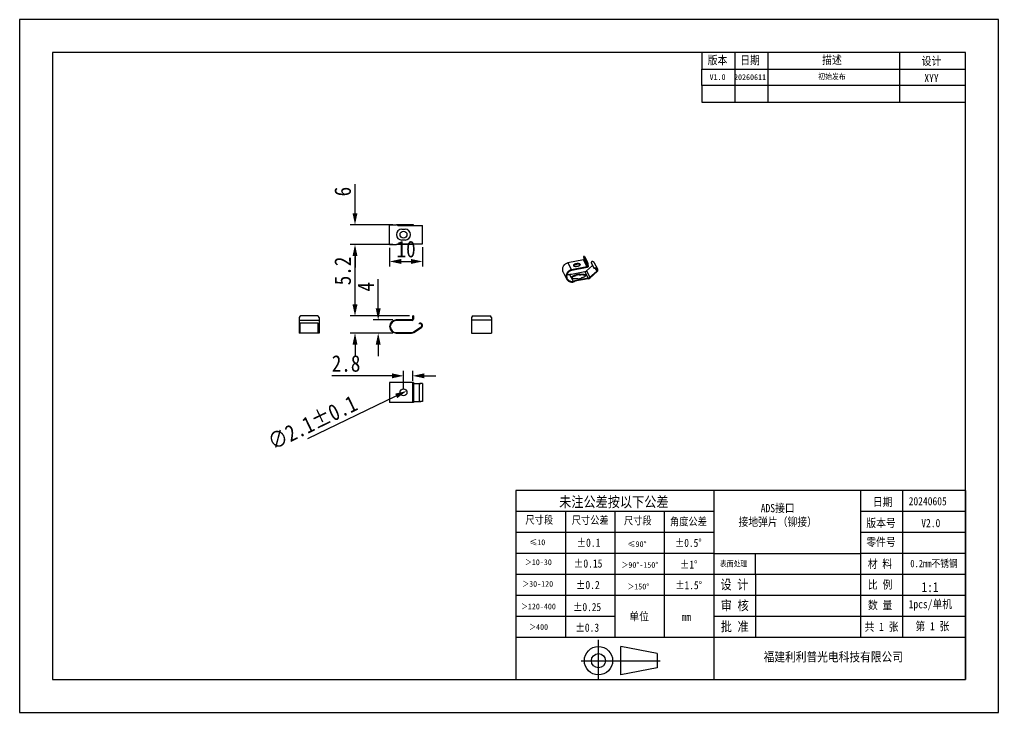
# Model space of a CAD drawing. Header units: millimetres. Extents: x 0 to 8948, y -1340 to 1100.
# Drawn here: x 8316.4 to 8613.4, y 0 to 210 of the extents above; entities that cross this region are included whole.
import ezdxf

# ---------------------------------------------------------------- set-up
doc = ezdxf.new("R2010")
doc.units = ezdxf.units.MM
doc.header["$LTSCALE"] = 85.25
doc.header["$PDMODE"] = 3
doc.header["$PDSIZE"] = 8
doc.layers.get('0').update_dxf_attribs({"linetype": 'CONTINUOUS'})
doc.layers.get('Defpoints').update_dxf_attribs({"linetype": 'CONTINUOUS'})
doc.layers.add('02___PRT_ALL_AXES', color=7, linetype='CONTINUOUS')
doc.styles.get("Standard").update_dxf_attribs({"font": 'txt', "width": 0.85})
doc.dimstyles.new('DIMSTYLE_1', dxfattribs={"dimtxt": 5, "dimasz": 3.5, "dimexe": 1.5, "dimexo": 1, "dimgap": 1.25, "dimtad": 1, "dimdsep": 46, "dimtxsty": 'Standard', "dimblk": '_FILLED', "dimblk1": '_FILLED', "dimblk2": '_FILLED', "dimcen": 0.09, "dimadec": 0, "dimazin": 0, "dimtp": 0.01, "dimtm": 0.01, "dimtfac": 1, "dimtofl": 0, "dimtmove": 0, "dimatfit": 3, "dimldrblk": '_FILLED', "dimfxl": 0, "dimtolj": 1, "dimarcsym": 0})
doc.dimstyles.new('DIMSTYLE_2', dxfattribs={"dimtxt": 5, "dimasz": 3.5, "dimexe": 1.5, "dimexo": 1, "dimgap": 1.25, "dimtad": 1, "dimdsep": 46, "dimtxsty": 'Standard', "dimblk": '_FILLED', "dimblk1": '_FILLED', "dimblk2": '_FILLED', "dimcen": 0.09, "dimadec": 0, "dimazin": 0, "dimtol": 1, "dimtp": 0.1, "dimtm": 0.1, "dimtfac": 1, "dimtofl": 0, "dimtmove": 0, "dimatfit": 3, "dimldrblk": '_FILLED', "dimfxl": 0, "dimtolj": 1, "dimarcsym": 0})

# ---------------------------------------------------------------- blocks, each defined once
blk = doc.blocks.new('_FILLED')
at = {"color": 0, "linetype": 'ByBlock'}
blk.add_solid([(0, 0), (-1, 0.214), (-1, -0.214)], dxfattribs=at)
blk = doc.blocks.new('*D40')
at = {"color": 0, "linetype": 'Continuous', "lineweight": -2, "transparency": 16777216}
for p, q in [((8425.21, 122.46), (8425.21, 131.29)), ((8429.68, 118.96), (8423.71, 118.96)), ((8429.68, 114.96), (8423.71, 114.96)), ((8425.21, 111.46), (8425.21, 107.96))]:
    blk.add_line(p, q, dxfattribs=at)
at = {"layer": 'Defpoints', "color": 0, "linetype": 'Continuous', "transparency": 16777216}
for p in [(8425.21, 118.96), (8430.68, 118.96), (8430.68, 114.96)]:
    blk.add_point(p, dxfattribs=at)
at = {"color": 0, "linetype": 'Continuous', "lineweight": -2, "transparency": 16777216, "xscale": 3.5, "yscale": 3.5, "zscale": 3.5}
for p, rotation in [((8425.21, 118.96), 270), ((8425.21, 114.96), 90)]:
    blk.add_blockref('_FILLED', p, dxfattribs=dict(at, rotation=rotation))
at = {"color": 0, "linetype": 'Continuous', "transparency": 16777216, "insert": (8418.96, 127.56), "char_height": 5, "width": 2.125, "attachment_point": 1, "rotation": 90}
blk.add_mtext('\\A1;4', dxfattribs=at)
blk = doc.blocks.new('*D41')
at = {"color": 0, "linetype": 'Continuous', "lineweight": -2, "transparency": 16777216}
for p, q in [((8418.17, 123.66), (8418.17, 138.16)), ((8434.68, 120.16), (8416.67, 120.16)), ((8429.68, 114.96), (8416.67, 114.96)), ((8418.17, 111.46), (8418.17, 107.96))]:
    blk.add_line(p, q, dxfattribs=at)
at = {"layer": 'Defpoints', "color": 0, "linetype": 'Continuous', "transparency": 16777216}
for p in [(8418.17, 120.16), (8435.68, 120.16), (8430.68, 114.96)]:
    blk.add_point(p, dxfattribs=at)
at = {"color": 0, "linetype": 'Continuous', "lineweight": -2, "transparency": 16777216, "xscale": 3.5, "yscale": 3.5, "zscale": 3.5}
for p, rotation in [((8418.17, 120.16), 270), ((8418.17, 114.96), 90)]:
    blk.add_blockref('_FILLED', p, dxfattribs=dict(at, rotation=rotation))
at = {"color": 0, "linetype": 'Continuous', "transparency": 16777216, "insert": (8411.92, 129.47), "char_height": 5, "width": 6.375, "attachment_point": 1, "rotation": 90}
blk.add_mtext('\\A1;5.2', dxfattribs=at)
blk = doc.blocks.new('*D42')
at = {"color": 0, "linetype": 'Continuous', "lineweight": -2, "transparency": 16777216}
for p, q in [((8428.68, 140.82), (8428.68, 135.19)), ((8438.68, 141.07), (8438.68, 135.19)), ((8432.18, 136.69), (8435.18, 136.69))]:
    blk.add_line(p, q, dxfattribs=at)
at = {"layer": 'Defpoints', "color": 0, "linetype": 'Continuous', "transparency": 16777216}
for p in [(8428.68, 141.82), (8438.68, 142.07), (8438.68, 136.69)]:
    blk.add_point(p, dxfattribs=at)
at = {"color": 0, "linetype": 'Continuous', "lineweight": -2, "transparency": 16777216, "xscale": 3.5, "yscale": 3.5, "zscale": 3.5, "rotation": 180}
blk.add_blockref('_FILLED', (8428.68, 136.69), dxfattribs=at)
at = {"color": 0, "linetype": 'Continuous', "lineweight": -2, "transparency": 16777216, "xscale": 3.5, "yscale": 3.5, "zscale": 3.5}
blk.add_blockref('_FILLED', (8438.68, 136.69), dxfattribs=at)
at = {"color": 0, "linetype": 'Continuous', "transparency": 16777216, "insert": (8433.68, 142.94), "char_height": 5, "width": 4.25, "attachment_point": 2}
blk.add_mtext('\\A1;10', dxfattribs=at)
blk = doc.blocks.new('*D43')
at = {"color": 0, "linetype": 'Continuous', "lineweight": -2, "transparency": 16777216}
for p, q in [((8418.17, 151.32), (8418.17, 160.15)), ((8429.68, 147.82), (8416.67, 147.82)), ((8429.68, 141.82), (8416.67, 141.82)), ((8418.17, 138.32), (8418.17, 134.82))]:
    blk.add_line(p, q, dxfattribs=at)
at = {"layer": 'Defpoints', "color": 0, "linetype": 'Continuous', "transparency": 16777216}
for p in [(8418.17, 147.82), (8430.68, 147.82), (8430.68, 141.82)]:
    blk.add_point(p, dxfattribs=at)
at = {"color": 0, "linetype": 'Continuous', "lineweight": -2, "transparency": 16777216, "xscale": 3.5, "yscale": 3.5, "zscale": 3.5}
for p, rotation in [((8418.17, 147.82), 270), ((8418.17, 141.82), 90)]:
    blk.add_blockref('_FILLED', p, dxfattribs=dict(at, rotation=rotation))
at = {"color": 0, "linetype": 'Continuous', "transparency": 16777216, "insert": (8411.92, 156.42), "char_height": 5, "width": 2.125, "attachment_point": 1, "rotation": 90}
blk.add_mtext('\\A1;6', dxfattribs=at)
blk = doc.blocks.new('*D44')
at = {"color": 0, "linetype": 'Continuous', "lineweight": -2, "transparency": 16777216}
for p, q in [((8429.38, 102.02), (8411.12, 102.02)), ((8432.88, 97.99), (8432.88, 103.52)), ((8435.68, 100.49), (8435.68, 103.52)), ((8439.18, 102.02), (8442.68, 102.02))]:
    blk.add_line(p, q, dxfattribs=at)
at = {"layer": 'Defpoints', "color": 0, "linetype": 'Continuous', "transparency": 16777216}
for p in [(8432.88, 102.02), (8435.68, 99.49), (8432.88, 96.99)]:
    blk.add_point(p, dxfattribs=at)
at = {"color": 0, "linetype": 'Continuous', "lineweight": -2, "transparency": 16777216, "xscale": 3.5, "yscale": 3.5, "zscale": 3.5}
blk.add_blockref('_FILLED', (8432.88, 102.02), dxfattribs=at)
at = {"color": 0, "linetype": 'Continuous', "lineweight": -2, "transparency": 16777216, "xscale": 3.5, "yscale": 3.5, "zscale": 3.5, "rotation": 180}
blk.add_blockref('_FILLED', (8435.68, 102.02), dxfattribs=at)
at = {"color": 0, "linetype": 'Continuous', "transparency": 16777216, "insert": (8419.8, 108.27), "char_height": 5, "width": 6.375, "attachment_point": 3}
blk.add_mtext('\\A1;2.8', dxfattribs=at)
blk = doc.blocks.new('*D45')
at = {"color": 0, "linetype": 'Continuous', "lineweight": -2, "transparency": 16777216}
blk.add_line((8403.86, 83.05), (8430.67, 95.92), dxfattribs=at)
at = {"layer": 'Defpoints', "color": 0, "linetype": 'Continuous', "transparency": 16777216}
for p in [(8431.94, 96.53), (8433.83, 97.44)]:
    blk.add_point(p, dxfattribs=at)
at = {"color": 0, "linetype": 'Continuous', "lineweight": -2, "transparency": 16777216, "xscale": 3.5, "yscale": 3.5, "zscale": 3.5, "rotation": 25.65116277132649}
blk.add_blockref('_FILLED', (8433.83, 97.44), dxfattribs=at)
at = {"color": 0, "linetype": 'Continuous', "transparency": 16777216, "insert": (8417.2, 96.39), "char_height": 5, "width": 9.7083, "attachment_point": 3, "rotation": 25.6512}
blk.add_mtext('\\A1;∅2.1±0.1', dxfattribs=at)

msp = doc.modelspace()

# ---------------------------------------------------------------- linework, layer by layer
for p, q in [((8533.396, 200), (8533.396, 185)), ((8543.396, 200), (8543.396, 185)), ((8583.396, 200), (8583.396, 185)), ((8603.396, 67.267), (8466.998, 67.267)), ((8466.998, 67.267), (8466.998, 10)), ((8526.998, 67.267), (8526.998, 10)), ((8571.517, 67.267), (8571.517, 22.726)), ((8584.307, 67.267), (8584.307, 22.938)), ((8603.396, 67.267), (8603.396, 10)), ((8526.998, 60.904), (8466.998, 60.904)), ((8481.998, 60.904), (8481.998, 22.735)), ((8496.998, 60.904), (8496.998, 22.735)), ((8511.998, 60.904), (8511.998, 22.735)), ((8603.396, 60.904), (8571.517, 60.904)), ((8526.998, 54.541), (8466.998, 54.541)), ((8603.396, 54.541), (8571.517, 54.541)), ((8526.998, 48.178), (8466.998, 48.178)), ((8526.998, 48.178), (8571.517, 48.178)), ((8539.724, 41.815), (8539.724, 48.178)), ((8603.396, 48.178), (8571.517, 48.178)), ((8526.998, 41.815), (8466.998, 41.815)), ((8603.396, 41.815), (8526.998, 41.815)), ((8539.724, 41.815), (8539.724, 22.726)), ((8603.396, 35.452), (8466.998, 35.452)), ((8496.998, 29.098), (8466.998, 29.098)), ((8603.396, 29.089), (8526.998, 29.089)), ((8526.998, 22.735), (8466.998, 22.735)), ((8603.396, 22.726), (8526.998, 22.726)), ((8509.809, 17.816), (8498.783, 19.961)), ((8509.809, 17.816), (8509.809, 13.525)), ((8509.809, 13.525), (8498.783, 11.38)), ((8466.998, 10), (8603.396, 10))]:
    msp.add_line(p, q)
at = {"color": 3, "linetype": 'Continuous'}
for p, q in [((8428.682, 141.819), (8428.682, 147.819)), ((8428.682, 147.819), (8430.749, 147.819)), ((8431.182, 147.569), (8438.682, 147.569)), ((8432.382, 146.469), (8433.382, 146.469)), ((8438.682, 142.069), (8438.682, 147.569)), ((8433.382, 143.169), (8432.382, 143.169)), ((8428.682, 141.819), (8430.749, 141.819)), ((8431.182, 142.069), (8438.682, 142.069)), ((8487.458, 137.157), (8482.784, 136.234)), ((8487.458, 137.157), (8488.562, 135.078)), ((8487.558, 137.838), (8487.625, 137.379)), ((8487.583, 138.124), (8488.503, 136.392)), ((8487.625, 137.379), (8488.73, 135.301)), ((8482.784, 136.234), (8483.888, 134.155)), ((8488.562, 135.078), (8483.888, 134.155)), ((8488.662, 135.76), (8488.73, 135.301)), ((8489.812, 136.286), (8490.64, 134.727)), ((8490.64, 134.727), (8490.652, 134.711)), ((8490.785, 136.319), (8491.797, 134.413)), ((8481.287, 133.459), (8482.391, 131.381)), ((8488.907, 131.464), (8484.867, 130.665)), ((8486.2, 132.613), (8485.226, 132.421)), ((8489.511, 131.761), (8491.625, 133.616)), ((8484.426, 130.483), (8484.492, 130.495)), ((8435.482, 118.96), (8430.682, 118.96)), ((8435.682, 119.16), (8435.682, 120.16)), ((8453.554, 119.66), (8453.554, 114.96)), ((8453.554, 118.96), (8459.554, 118.96)), ((8454.054, 120.16), (8459.054, 120.16)), ((8459.554, 119.66), (8459.554, 114.96)), ((8401.511, 114.96), (8401.511, 117.942)), ((8406.995, 117.96), (8401.528, 117.96)), ((8407.011, 114.96), (8407.011, 117.942)), ((8435.977, 115.149), (8438.359, 116.67)), ((8407.261, 114.96), (8401.261, 114.96)), ((8430.682, 114.96), (8435.331, 114.96)), ((8453.554, 114.96), (8459.554, 114.96)), ((8428.682, 99.985), (8428.682, 93.985)), ((8435.682, 99.985), (8428.682, 99.985)), ((8435.682, 93.985), (8435.682, 99.985)), ((8437.605, 99.235), (8437.605, 94.735)), ((8438.682, 99.735), (8438.14, 99.735)), ((8438.682, 99.735), (8438.682, 94.235)), ((8435.682, 93.985), (8428.682, 93.985)), ((8438.682, 94.235), (8438.14, 94.235))]:
    msp.add_line(p, q, dxfattribs=at)
at = {"color": 7, "linetype": 'Continuous'}
for p, q in [((8435.882, 147.819), (8430.749, 147.819)), ((8435.882, 147.569), (8435.882, 147.819)), ((8435.882, 141.819), (8430.749, 141.819)), ((8435.882, 141.819), (8435.882, 142.069)), ((8487.748, 138.194), (8487.553, 138.156)), ((8487.778, 138.163), (8487.583, 138.124)), ((8487.778, 138.163), (8488.698, 136.43)), ((8483.888, 134.155), (8483.915, 133.971)), ((8488.589, 134.895), (8483.915, 133.971)), ((8488.371, 133.801), (8490.255, 135.453)), ((8488.371, 133.801), (8489.384, 131.895)), ((8488.698, 136.43), (8488.503, 136.392)), ((8488.562, 135.078), (8488.589, 134.895)), ((8488.857, 135.798), (8488.662, 135.76)), ((8488.73, 135.301), (8488.924, 135.339)), ((8488.857, 135.798), (8488.924, 135.339)), ((8489.384, 131.895), (8491.498, 133.75)), ((8490.78, 134.577), (8490.652, 134.711)), ((8491.067, 134.561), (8491.498, 133.75)), ((8491.553, 134.413), (8491.24, 134.742)), ((8491.625, 133.616), (8491.498, 133.75)), ((8483.295, 132.745), (8483.361, 132.758)), ((8483.295, 132.745), (8484.4, 130.666)), ((8487.868, 133.553), (8483.828, 132.754)), ((8488.881, 131.647), (8484.84, 130.849)), ((8484.84, 130.849), (8484.867, 130.665)), ((8486.173, 132.797), (8485.199, 132.604)), ((8485.226, 132.421), (8485.199, 132.604)), ((8485.713, 132.517), (8485.686, 132.7)), ((8485.806, 131.461), (8486.78, 131.653)), ((8486.2, 132.613), (8486.173, 132.797)), ((8487.868, 133.553), (8488.881, 131.647)), ((8488.907, 131.464), (8488.881, 131.647)), ((8489.511, 131.761), (8489.384, 131.895)), ((8484.4, 130.666), (8484.465, 130.679)), ((8484.426, 130.483), (8484.4, 130.666)), ((8484.465, 130.679), (8484.492, 130.495)), ((8401.261, 119.66), (8401.261, 114.96)), ((8406.761, 120.16), (8401.761, 120.16)), ((8407.261, 119.66), (8407.261, 114.96)), ((8435.882, 120.16), (8435.682, 120.16)), ((8435.882, 120.16), (8435.882, 119.16)), ((8407.261, 118.76), (8401.261, 118.76)), ((8435.482, 118.76), (8430.682, 118.76)), ((8435.87, 115.318), (8438.251, 116.839)), ((8437.713, 117.682), (8437.605, 117.85)), ((8401.261, 115.16), (8401.511, 115.16)), ((8407.011, 115.16), (8407.261, 115.16)), ((8430.682, 115.16), (8435.331, 115.16)), ((8431.182, 115.16), (8431.182, 114.96)), ((8435.882, 99.985), (8435.682, 99.985)), ((8435.882, 99.985), (8435.882, 93.985)), ((8435.882, 99.735), (8438.14, 99.735)), ((8435.882, 93.985), (8435.682, 93.985)), ((8435.882, 94.235), (8438.14, 94.235))]:
    msp.add_line(p, q, dxfattribs=at)
at = {"lineweight": -3}
for p, q in [((8492.047, 10.187), (8492.047, 21.971)), ((8498.783, 11.38), (8498.783, 19.961)), ((8486.81, 15.67), (8510.739, 15.67))]:
    msp.add_line(p, q, dxfattribs=at)
at = {"color": 7, "linetype": 'Continuous'}
for points in [[(8316.396, 0), (8613.396, 0), (8613.396, 210), (8316.396, 210)], [(8326.396, 10), (8603.396, 10), (8603.396, 200), (8326.396, 200)]]:
    msp.add_lwpolyline(points, close=True, dxfattribs=at)
for points in [[(8603.396, 190), (8523.396, 190), (8523.396, 185), (8603.396, 185), (8603.396, 200), (8523.396, 200), (8523.396, 195)], [(8523.396, 190), (8523.396, 195), (8603.396, 195)]]:
    msp.add_lwpolyline(points)
at = {"lineweight": -3}
for radius in [4.29, 2.145]:
    msp.add_circle((8492.047, 15.67), radius, dxfattribs=at)
at = {"color": 3, "linetype": 'Continuous'}
for centre, radius, start, end in [((8432.382, 144.819), 1.65, 90, 270), ((8430.749, 147.319), 0.5, 30, 90), ((8433.382, 144.819), 1.65, 270, 90), ((8430.749, 142.319), 0.5, 270, 330), ((8488.654, 132.739), 1.3, 281.24148, 311.24119), ((8430.682, 116.96), 2, 90, 270), ((8435.482, 119.16), 0.2, 270, 0), ((8454.054, 119.66), 0.5, 90, 180), ((8459.054, 119.66), 0.5, 0, 90), ((8437.982, 117.26), 0.7, 302.57236, 122.57236), ((8435.331, 116.16), 1.2, 270, 302.57236)]:
    msp.add_arc(centre, radius, start, end, dxfattribs=at)
at = {"color": 7, "linetype": 'Continuous'}
for centre, radius, start, end in [((8487.657, 134.615), 1.083, 281.24148, 311.24119), ((8491.244, 134.119), 0.426, 28.02159, 43.57906), ((8488.669, 132.71), 1.083, 281.24148, 311.24119), ((8401.761, 119.66), 0.5, 90, 180), ((8406.761, 119.66), 0.5, 0, 90), ((8435.482, 119.16), 0.4, 270, 0), ((8430.682, 116.96), 1.8, 90, 270), ((8437.982, 117.26), 0.5, 302.57236, 122.57236), ((8435.331, 116.16), 1, 270, 302.57236)]:
    msp.add_arc(centre, radius, start, end, dxfattribs=at)
at = {"color": 3, "linetype": 'Continuous'}
for points, knots in [([(8487.625, 137.379), (8487.629, 137.355), (8487.626, 137.304), (8487.591, 137.235), (8487.533, 137.182), (8487.483, 137.162), (8487.458, 137.157)], [0, 0, 0, 0, 0.2407961, 0.4893429, 0.7440694, 1, 1, 1, 1]), ([(8487.553, 138.156), (8487.552, 138.155), (8487.548, 138.153), (8487.545, 138.148), (8487.542, 138.14), (8487.54, 138.13), (8487.538, 138.117), (8487.537, 138.102), (8487.536, 138.084), (8487.536, 138.056), (8487.538, 138.016), (8487.543, 137.963), (8487.549, 137.902), (8487.555, 137.86), (8487.558, 137.838)], [0, 0, 0, 0, 0.0146433, 0.0335236, 0.0587446, 0.0911152, 0.1309168, 0.1781432, 0.2326775, 0.2943277, 0.437718, 0.6055189, 0.7943859, 1, 1, 1, 1]), ([(8487.583, 138.124), (8487.58, 138.129), (8487.575, 138.138), (8487.567, 138.149), (8487.558, 138.157), (8487.553, 138.156)], [0, 0, 0, 0, 0.3776327, 0.665411, 1, 1, 1, 1]), ([(8490.228, 136.647), (8490.194, 136.648), (8490.127, 136.643), (8490.031, 136.617), (8489.947, 136.572), (8489.88, 136.515), (8489.833, 136.452), (8489.81, 136.397), (8489.802, 136.357), (8489.8, 136.324), (8489.805, 136.3), (8489.812, 136.286)], [0, 0, 0, 0, 0.1616071, 0.3194335, 0.470138, 0.609666, 0.7342967, 0.8412261, 0.8876272, 0.9292896, 1, 1, 1, 1]), ([(8490.785, 136.319), (8490.759, 136.368), (8490.693, 136.458), (8490.56, 136.563), (8490.401, 136.63), (8490.286, 136.646), (8490.228, 136.647)], [0, 0, 0, 0, 0.2442375, 0.4912227, 0.7429001, 1, 1, 1, 1]), ([(8482.784, 136.234), (8482.631, 136.203), (8482.329, 136.108), (8481.986, 135.911), (8481.744, 135.713), (8481.579, 135.545), (8481.436, 135.362), (8481.275, 135.102), (8481.133, 134.749), (8481.08, 134.376), (8481.093, 134.081), (8481.13, 133.864), (8481.193, 133.655), (8481.253, 133.523), (8481.287, 133.459)], [0, 0, 0, 0, 0.1288174, 0.2579998, 0.3224896, 0.3866722, 0.4504373, 0.513694, 0.6382439, 0.760388, 0.8207797, 0.8807614, 0.9404549, 1, 1, 1, 1]), ([(8483.888, 134.155), (8483.735, 134.125), (8483.433, 134.03), (8483.091, 133.833), (8482.848, 133.634), (8482.684, 133.467), (8482.54, 133.284), (8482.379, 133.023), (8482.238, 132.67), (8482.184, 132.297), (8482.197, 132.002), (8482.234, 131.786), (8482.297, 131.577), (8482.357, 131.444), (8482.391, 131.38)], [0, 0, 0, 0, 0.1288174, 0.2579998, 0.3224896, 0.3866722, 0.4504373, 0.513694, 0.6382439, 0.760388, 0.8207797, 0.8807614, 0.9404549, 1, 1, 1, 1]), ([(8488.662, 135.76), (8488.653, 135.823), (8488.636, 135.918), (8488.61, 136.043), (8488.589, 136.133), (8488.567, 136.215), (8488.545, 136.287), (8488.525, 136.345), (8488.51, 136.378), (8488.503, 136.392)], [0, 0, 0, 0, 0.2931852, 0.4422639, 0.5854919, 0.7174493, 0.8331935, 0.9284873, 1, 1, 1, 1]), ([(8488.73, 135.301), (8488.733, 135.276), (8488.73, 135.225), (8488.695, 135.156), (8488.637, 135.103), (8488.587, 135.083), (8488.562, 135.078)], [0, 0, 0, 0, 0.2407961, 0.4893429, 0.7440694, 1, 1, 1, 1]), ([(8490.652, 134.711), (8490.656, 134.707), (8490.667, 134.698), (8490.685, 134.69), (8490.707, 134.684), (8490.743, 134.681), (8490.797, 134.686), (8490.87, 134.698), (8490.954, 134.714), (8491.046, 134.729), (8491.143, 134.74), (8491.208, 134.742), (8491.24, 134.742)], [0, 0, 0, 0, 0.031511, 0.0650148, 0.1021956, 0.1442492, 0.2454563, 0.3702385, 0.5153002, 0.6737368, 0.8374408, 1, 1, 1, 1]), ([(8491.797, 134.414), (8491.771, 134.462), (8491.705, 134.553), (8491.572, 134.657), (8491.413, 134.724), (8491.298, 134.74), (8491.24, 134.742)], [0, 0, 0, 0, 0.2442375, 0.4912227, 0.7429001, 1, 1, 1, 1]), ([(8491.625, 133.616), (8491.682, 133.666), (8491.78, 133.782), (8491.851, 133.958), (8491.869, 134.104), (8491.865, 134.212), (8491.841, 134.317), (8491.814, 134.382), (8491.797, 134.414)], [0, 0, 0, 0, 0.2585406, 0.5109276, 0.6349962, 0.7575883, 0.8790855, 1, 1, 1, 1]), ([(8482.391, 131.38), (8482.436, 131.296), (8482.541, 131.133), (8482.738, 130.919), (8482.97, 130.739), (8483.231, 130.598), (8483.514, 130.5), (8483.813, 130.446), (8484.121, 130.437), (8484.325, 130.463), (8484.426, 130.483)], [0, 0, 0, 0, 0.1209835, 0.2424946, 0.3650035, 0.4888722, 0.6143246, 0.7414142, 0.8700627, 1, 1, 1, 1]), ([(8483.901, 131.701), (8483.91, 131.738), (8483.936, 131.793), (8483.985, 131.86), (8484.034, 131.913), (8484.092, 131.965), (8484.186, 132.036), (8484.325, 132.121), (8484.518, 132.212), (8484.736, 132.295), (8484.974, 132.366), (8485.141, 132.404), (8485.226, 132.421)], [0, 0, 0, 0, 0.0727933, 0.1144859, 0.1602318, 0.2102312, 0.2645493, 0.3857739, 0.5225858, 0.6726245, 0.8329135, 1, 1, 1, 1]), ([(8486.2, 132.613), (8486.304, 132.633), (8486.512, 132.667), (8486.823, 132.694), (8487.122, 132.698), (8487.398, 132.678), (8487.608, 132.641), (8487.756, 132.599), (8487.852, 132.564), (8487.935, 132.523), (8488.023, 132.467), (8488.077, 132.413), (8488.102, 132.373)], [0, 0, 0, 0, 0.1598433, 0.3180603, 0.4696451, 0.6099294, 0.7349438, 0.7908059, 0.8418975, 0.8881479, 0.9296675, 1, 1, 1, 1]), ([(8484.867, 130.665), (8484.86, 130.656), (8484.841, 130.638), (8484.808, 130.613), (8484.768, 130.588), (8484.704, 130.557), (8484.612, 130.523), (8484.533, 130.504), (8484.492, 130.495)], [0, 0, 0, 0, 0.0864944, 0.185826, 0.2976649, 0.4211798, 0.697291, 1, 1, 1, 1]), ([(8401.527, 117.96), (8401.525, 117.96), (8401.52, 117.96), (8401.514, 117.956), (8401.512, 117.95), (8401.511, 117.945), (8401.511, 117.942)], [0, 0, 0, 0, 0.2656316, 0.4802336, 0.7089922, 1, 1, 1, 1]), ([(8407.011, 117.942), (8407.011, 117.945), (8407.011, 117.95), (8407.009, 117.956), (8407.003, 117.96), (8406.998, 117.96), (8406.996, 117.96)], [0, 0, 0, 0, 0.2910099, 0.5197698, 0.7343714, 1, 1, 1, 1]), ([(8438.14, 99.735), (8438.105, 99.735), (8438.036, 99.731), (8437.933, 99.71), (8437.837, 99.67), (8437.753, 99.61), (8437.686, 99.531), (8437.639, 99.44), (8437.611, 99.339), (8437.605, 99.27), (8437.605, 99.235)], [0, 0, 0, 0, 0.1253896, 0.2522239, 0.3780244, 0.5017952, 0.6245443, 0.7480784, 0.8733619, 1, 1, 1, 1]), ([(8437.605, 94.735), (8437.605, 94.7), (8437.611, 94.631), (8437.639, 94.53), (8437.686, 94.439), (8437.753, 94.36), (8437.837, 94.3), (8437.933, 94.26), (8438.036, 94.239), (8438.105, 94.235), (8438.14, 94.235)], [0, 0, 0, 0, 0.1266378, 0.251921, 0.3754547, 0.4982029, 0.6219736, 0.7477749, 0.8746101, 1, 1, 1, 1])]:
    msp.add_open_spline(points, degree=3, knots=knots, dxfattribs=at)
at = {"color": 7, "linetype": 'Continuous'}
for points, knots in [([(8487.748, 138.194), (8487.753, 138.195), (8487.762, 138.188), (8487.77, 138.176), (8487.775, 138.168), (8487.778, 138.163)], [0, 0, 0, 0, 0.334589, 0.6223673, 1, 1, 1, 1]), ([(8483.915, 133.971), (8483.777, 133.944), (8483.505, 133.859), (8483.197, 133.681), (8482.979, 133.503), (8482.831, 133.352), (8482.702, 133.187), (8482.557, 132.953), (8482.43, 132.635), (8482.381, 132.299), (8482.393, 132.034), (8482.426, 131.839), (8482.483, 131.651), (8482.537, 131.532), (8482.568, 131.474)], [0, 0, 0, 0, 0.1288174, 0.2579998, 0.3224896, 0.3866722, 0.4504373, 0.513694, 0.6382439, 0.760388, 0.8207797, 0.8807614, 0.9404549, 1, 1, 1, 1]), ([(8488.924, 135.339), (8488.928, 135.315), (8488.93, 135.265), (8488.918, 135.192), (8488.891, 135.121), (8488.836, 135.033), (8488.739, 134.944), (8488.64, 134.905), (8488.589, 134.895)], [0, 0, 0, 0, 0.1197506, 0.241471, 0.3650493, 0.490569, 0.7446839, 1, 1, 1, 1]), ([(8488.698, 136.43), (8488.705, 136.417), (8488.72, 136.383), (8488.74, 136.325), (8488.762, 136.253), (8488.784, 136.171), (8488.805, 136.081), (8488.831, 135.956), (8488.848, 135.861), (8488.857, 135.798)], [0, 0, 0, 0, 0.0715127, 0.1668065, 0.2825507, 0.4145081, 0.5577361, 0.7068148, 1, 1, 1, 1]), ([(8491.553, 134.413), (8491.526, 134.442), (8491.463, 134.492), (8491.35, 134.541), (8491.228, 134.564), (8491.106, 134.566), (8491.009, 134.557), (8490.947, 134.551), (8490.915, 134.549), (8490.888, 134.547), (8490.858, 134.547), (8490.826, 134.551), (8490.799, 134.561), (8490.785, 134.571), (8490.78, 134.577)], [0, 0, 0, 0, 0.1435948, 0.291056, 0.4436434, 0.5967125, 0.7374188, 0.7986254, 0.8264361, 0.8523061, 0.8982314, 0.9370175, 0.9701177, 1, 1, 1, 1]), ([(8491.498, 133.75), (8491.538, 133.786), (8491.608, 133.869), (8491.659, 133.994), (8491.672, 134.098), (8491.669, 134.176), (8491.652, 134.25), (8491.632, 134.297), (8491.62, 134.32)], [0, 0, 0, 0, 0.2585433, 0.5109325, 0.6350019, 0.7575956, 0.8790951, 1, 1, 1, 1]), ([(8482.492, 132.763), (8482.622, 132.73), (8482.891, 132.694), (8483.162, 132.719), (8483.295, 132.745)], [0, 0, 0, 0, 0.4959068, 1, 1, 1, 1]), ([(8482.568, 131.474), (8482.608, 131.398), (8482.703, 131.252), (8482.88, 131.059), (8483.089, 130.897), (8483.324, 130.77), (8483.579, 130.681), (8483.848, 130.633), (8484.124, 130.626), (8484.308, 130.648), (8484.4, 130.666)], [0, 0, 0, 0, 0.1209835, 0.2424946, 0.3650035, 0.4888722, 0.6143246, 0.7414142, 0.8700627, 1, 1, 1, 1]), ([(8483.828, 132.754), (8483.813, 132.759), (8483.781, 132.767), (8483.711, 132.779), (8483.613, 132.785), (8483.488, 132.779), (8483.403, 132.766), (8483.361, 132.758)], [0, 0, 0, 0, 0.0994226, 0.2092484, 0.4545443, 0.7232463, 1, 1, 1, 1]), ([(8483.87, 131.793), (8483.867, 131.812), (8483.867, 131.85), (8483.879, 131.908), (8483.905, 131.967), (8483.943, 132.026), (8483.994, 132.085), (8484.057, 132.143), (8484.132, 132.2), (8484.25, 132.277), (8484.424, 132.367), (8484.659, 132.462), (8484.92, 132.543), (8485.104, 132.585), (8485.199, 132.604)], [0, 0, 0, 0, 0.0336163, 0.0688476, 0.1070565, 0.1492345, 0.1960138, 0.2477285, 0.3044916, 0.3662407, 0.5037903, 0.6578414, 0.8247014, 1, 1, 1, 1]), ([(8485.806, 131.461), (8485.692, 131.438), (8485.462, 131.402), (8485.122, 131.376), (8484.847, 131.378), (8484.639, 131.395), (8484.497, 131.415), (8484.366, 131.442), (8484.248, 131.475), (8484.144, 131.514), (8484.055, 131.56), (8483.982, 131.61), (8483.925, 131.666), (8483.887, 131.727), (8483.873, 131.772), (8483.87, 131.793)], [0, 0, 0, 0, 0.1677413, 0.332997, 0.4894453, 0.5625534, 0.6313818, 0.6953903, 0.754159, 0.8074088, 0.8550637, 0.8973178, 0.9347404, 0.9684148, 1, 1, 1, 1]), ([(8484.465, 130.679), (8484.506, 130.687), (8484.585, 130.707), (8484.677, 130.74), (8484.741, 130.772), (8484.781, 130.796), (8484.814, 130.821), (8484.833, 130.84), (8484.84, 130.849)], [0, 0, 0, 0, 0.302709, 0.5788202, 0.7023351, 0.814174, 0.9135056, 1, 1, 1, 1]), ([(8486.173, 132.797), (8486.287, 132.819), (8486.517, 132.855), (8486.857, 132.881), (8487.132, 132.879), (8487.34, 132.862), (8487.482, 132.842), (8487.613, 132.816), (8487.731, 132.783), (8487.835, 132.743), (8487.924, 132.698), (8487.997, 132.647), (8488.054, 132.591), (8488.092, 132.53), (8488.106, 132.486), (8488.109, 132.464)], [0, 0, 0, 0, 0.1677413, 0.332997, 0.4894453, 0.5625534, 0.6313818, 0.6953903, 0.754159, 0.8074088, 0.8550637, 0.8973178, 0.9347404, 0.9684148, 1, 1, 1, 1]), ([(8488.109, 132.464), (8488.112, 132.446), (8488.112, 132.407), (8488.1, 132.349), (8488.074, 132.29), (8488.036, 132.232), (8487.985, 132.173), (8487.922, 132.115), (8487.847, 132.057), (8487.729, 131.98), (8487.555, 131.89), (8487.32, 131.796), (8487.059, 131.715), (8486.875, 131.672), (8486.78, 131.653)], [0, 0, 0, 0, 0.0336163, 0.0688476, 0.1070565, 0.1492345, 0.1960138, 0.2477285, 0.3044916, 0.3662407, 0.5037903, 0.6578414, 0.8247014, 1, 1, 1, 1])]:
    msp.add_open_spline(points, degree=3, knots=knots, dxfattribs=at)
at = {"layer": '02___PRT_ALL_AXES', "color": 3, "linetype": 'Continuous'}
for p, q in [((8484.439, 135.466), (8484.456, 135.416)), ((8486.517, 135.77), (8486.501, 135.82))]:
    msp.add_line(p, q, dxfattribs=at)
at = {"layer": '02___PRT_ALL_AXES', "color": 7, "linetype": 'Continuous'}
msp.add_line((8486.501, 135.82), (8486.514, 135.728), dxfattribs=at)
msp.add_circle((8432.882, 144.819), 1.05, dxfattribs=at)
at = {"layer": '02___PRT_ALL_AXES', "color": 3, "linetype": 'Continuous'}
msp.add_circle((8432.882, 96.985), 1.05, dxfattribs=at)
at = {"layer": '02___PRT_ALL_AXES', "color": 7, "linetype": 'Continuous'}
for centre, radius, start, end in [((8484.699, 135.277), 0.239, 152.7607, 154.19151), ((8484.707, 135.273), 0.248, 151.76944, 152.76299)]:
    msp.add_arc(centre, radius, start, end, dxfattribs=at)
at = {"layer": '02___PRT_ALL_AXES', "color": 3, "linetype": 'Continuous'}
for points in [[(8486.501, 135.82), (8486.487, 135.844), (8486.457, 135.879), (8486.405, 135.915), (8486.357, 135.941), (8486.301, 135.964), (8486.213, 135.992), (8486.087, 136.017), (8485.92, 136.033), (8485.738, 136.035), (8485.547, 136.023), (8485.353, 135.996), (8485.164, 135.957), (8484.986, 135.906), (8484.825, 135.846), (8484.686, 135.777), (8484.589, 135.713), (8484.527, 135.66), (8484.491, 135.621), (8484.464, 135.581), (8484.446, 135.542), (8484.437, 135.503), (8484.438, 135.478), (8484.439, 135.466)], [(8484.456, 135.416), (8484.469, 135.391), (8484.5, 135.357), (8484.551, 135.321), (8484.6, 135.294), (8484.656, 135.271), (8484.744, 135.243), (8484.87, 135.218), (8485.036, 135.202), (8485.218, 135.2), (8485.409, 135.213), (8485.603, 135.239), (8485.792, 135.278), (8485.97, 135.329), (8486.132, 135.39), (8486.27, 135.458), (8486.368, 135.522), (8486.429, 135.576), (8486.465, 135.615), (8486.492, 135.654), (8486.51, 135.693), (8486.519, 135.732), (8486.519, 135.758), (8486.517, 135.77)]]:
    msp.add_open_spline(points, degree=3, knots=[0, 0, 0, 0, 0.0361349, 0.0573212, 0.080891, 0.10695, 0.1354907, 0.1996077, 0.2720075, 0.3508113, 0.4337603, 0.5183738, 0.6020867, 0.6823791, 0.7569107, 0.8236703, 0.8811681, 0.906224, 0.9288165, 0.9490954, 0.9673556, 0.984092, 1, 1, 1, 1], dxfattribs=at)
at = {"layer": '02___PRT_ALL_AXES', "color": 7, "linetype": 'Continuous'}
msp.add_open_spline([(8486.503, 135.671), (8486.485, 135.692), (8486.438, 135.73), (8486.349, 135.774), (8486.238, 135.809), (8486.108, 135.834), (8485.962, 135.848), (8485.804, 135.852), (8485.637, 135.844), (8485.467, 135.826), (8485.298, 135.797), (8485.135, 135.758), (8484.981, 135.711), (8484.842, 135.657), (8484.72, 135.597), (8484.619, 135.533), (8484.541, 135.465), (8484.502, 135.415), (8484.489, 135.39)], degree=3, knots=[0, 0, 0, 0, 0.037482, 0.082685, 0.1360867, 0.1972532, 0.2651973, 0.338563, 0.4157456, 0.4949816, 0.5744262, 0.6522261, 0.7265922, 0.7958771, 0.858661, 0.9138616, 0.9609016, 1, 1, 1, 1], dxfattribs=at)

# ---------------------------------------------------------------- texts
at = {"lineweight": -3, "attachment_point": 5}
for s, insert, char_height, width in [('{\\fSimSun|b0|i0|c134|p54;版本}', (8528.176, 197.563), 2.50543, 10.75496), ('{\\fSimSun|b0|i0|c134|p54;日期}', (8538.027, 197.528), 2.50543, 10.75496), ('{\\fSimSun|b0|i0|c134|p54;描述}', (8562.896, 197.631), 2.50543, 10.75496), ('{\\fSimSun|b0|i0|c134|p54;设计}', (8593.09, 197.292), 2.50543, 10.75496), ('{\\fSimSun|b0|i0|c134|p54;V1.0}', (8528.176, 192.563), 1.75, 10.75496), ('{\\fSimSun|b0|i0|c134|p54;20260611}', (8538.027, 192.528), 1.75, 10.75496), ('{\\fSimSun|b0|i0|c134|p54;初始发布}', (8562.896, 192.631), 1.75, 17.67732), ('{\\fSimSun|b0|i0|c134|p54;XYY}', (8593.09, 192.292), 2.50543, 10.75496), ('{\\fSimSun|b0|i0|c134|p54;尺寸段}', (8474.072, 58.231), 2.35293, 21.05652), ('{\\fSimSun|b0|i0|c134|p54;尺寸公差}', (8489.543, 58.117), 2.35293, 21.05652), ('{\\fSimSun|b0|i0|c134|p54;尺寸段}', (8503.983, 58.002), 2.35293, 21.05652), ('{\\fSimSun|b0|i0|c134|p54;角度公差}', (8519.34, 57.716), 2.35293, 21.05652), ('{\\fSimSun|b0|i0|c134|p54;≤10}', (8473.481, 51.541), 1.75, 6.81617), ('{\\fSimSun|b0|i0|c0|p54;%%P\\fSimSun|b0|i0|c134|p54;0.1}', (8489.003, 51.42), 2.5, 13.55404), ('{\\fSimSun|b0|i0|c134|p54;≤90°}', (8503.758, 50.976), 1.75, 20.47161), ('{\\fSimSun|b0|i0|c0|p54;%%P\\fSimSun|b0|i0|c134|p54;0.5\\fSimSun|b0|i0|c0|p54;%%D}', (8519.304, 51.386), 2.45, 13.55404), ('{\\fSimSun|b0|i0|c134|p54;＞10-30}', (8473.815, 45.512), 1.75, 10.85407), ('{\\fSimSun|b0|i0|c0|p54;%%P\\fSimSun|b0|i0|c134|p54;0.15}', (8488.907, 45.115), 2.5, 13.55404), ('{\\fSimSun|b0|i0|c134|p54;＞90°-150°}', (8504.608, 44.686), 1.75, 14.27875), ('{\\fSimSun|b0|i0|c0|p54;%%P\\fSimSun|b0|i0|c134|p54;1\\fSimSun|b0|i0|c0|p54;%%D}', (8519.428, 44.794), 2.45, 13.55404), ('{\\fSimSun|b0|i0|c134|p54;＞30-120}', (8473.614, 38.938), 1.75, 12.94043), ('{\\fSimSun|b0|i0|c0|p54;%%P\\fSimSun|b0|i0|c134|p54;0.2}', (8488.805, 38.618), 2.5, 13.55404), ('{\\fSimSun|b0|i0|c134|p54;＞150°}', (8504.139, 38.135), 1.75, 20.47161), ('{\\fSimSun|b0|i0|c0|p54;%%P\\fSimSun|b0|i0|c134|p54;1.5\\fSimSun|b0|i0|c0|p54;%%D}', (8519.405, 38.544), 2.45, 13.55404), ('{\\fSimSun|b0|i0|c134|p54;＞120-400}', (8473.826, 32.095), 1.75, 12.86674), ('{\\fSimSun|b0|i0|c0|p54;%%P\\fSimSun|b0|i0|c134|p54;0.25}', (8488.603, 31.924), 2.45, 13.55404), ('{\\fSimSun|b0|i0|c134|p54;＞400}', (8473.887, 25.883), 1.75, 20.47161), ('{\\fSimSun|b0|i0|c0|p54;%%P\\fSimSun|b0|i0|c134|p54;0.3}', (8488.631, 25.675), 2.5, 13.55404)]:
    msp.add_mtext(s, dxfattribs=dict(at, insert=insert, char_height=char_height, width=width))
for s, insert, char_height, width, attachment_point in [('{\\f宋体|b0|i0|c134|p54;未注公差按以下公差}', (8496.716, 63.619), 3.1815, 56.52663, 5), ('{\\fSimSun|b0|i0|c134|p54;日期}', (8578.288, 63.643), 2.5, 18.9, 5), ('{\\fSimSun|b0|i0|c134|p54;ADS接口\\P接地弹片（铆接）}', (8546.43, 59.677), 2.5, 23.93313, 5), ('{\\fSimSun|b0|i0|c0|p54;202\\fSimSun|b0|i0|c134|p54;40605}', (8586.158, 65.27), 2.5, 15.88174, 1), ('{\\fSimSun|b0|i0|c134|p54;版本号}', (8577.772, 57.244), 2.5, 18.9, 5), ('{\\fSimSun|b0|i0|c0|p54;V\\fSimSun|b0|i0|c134|p54;2.0}', (8589.99, 58.645), 2.5, 15.88174, 1), ('{\\fSimSun|b0|i0|c134|p54;零件号}', (8577.771, 51.503), 2.5, 19.089, 5), ('{\\fSimSun|b0|i0|c134|p54;表面处理}', (8533.056, 44.973), 1.75, 12.56453, 5), ('{\\fSimSun|b0|i0|c134|p54;材 料}', (8577.455, 44.891), 2.5, 19.089, 5), ('{\\fSimSun|b0|i0|c134|p54;0.2mm不锈钢}', (8593.852, 44.995), 2.2271, 19.089, 5), ('{\\fSimSun|b0|i0|c134|p54;设 计}', (8533.296, 38.606), 2.92698, 12.56453, 5), ('{\\fSimSun|b0|i0|c134|p54;比 例}', (8577.499, 38.571), 2.5, 19.089, 5), ('{\\f宋体|b0|i0|c134|p54;审 核}', (8533.386, 32.256), 2.92698, 12.726, 5), ('{\\fSimSun|b0|i0|c134|p54;数 量}', (8577.496, 32.375), 2.5, 27, 5), ('{\\fSimSun|b0|i0|c134|p54;1pcs/单机}', (8592.753, 32.451), 2.5, 19.089, 5), ('{\\fSimSun|b0|i0|c134|p54;单位}', (8504.393, 28.947), 2.5, 12.56453, 5), ('{\\fSimSun|b0|i0|c134|p54;mm}', (8518.674, 28.919), 2.5, 12.56453, 5), ('{\\f宋体|b0|i0|c134|p54;批 准}', (8533.387, 25.866), 2.92698, 12.726, 5), ('{\\fSimSun|b0|i0|c134|p54;\\H0.85412x;共 1 张\\H1.17079x; }', (8577.936, 25.8), 2.92698, 12.89764, 5), ('{\\fSimSun|b0|i0|c134|p54;\\H0.85412x;第 1 张\\H1.17079x; }', (8593.363, 25.973), 2.92698, 13.71582, 5), ('{\\fSimSun|b1|i0|c134|p54;   福建利利普光电科技有限公司}', (8560.858, 16.684), 2.80608, 62.92776, 5)]:
    msp.add_mtext(s, dxfattribs=dict(insert=insert, char_height=char_height, width=width, attachment_point=attachment_point))
at = {"linetype": 'Continuous', "insert": (8595.246, 39.47), "char_height": 3, "width": 4.53717, "attachment_point": 3, "line_spacing_factor": 0.9}
msp.add_mtext('{\\fSimSun|b0|i0|c134|p2;1:1}', dxfattribs=at)

# ---------------------------------------------------------------- dimensions: what is measured, and where the dimension line sits
at = {"color": 2, "linetype": 'Continuous'}
for base, p1, p2, angle, picture, middle in [((8418.166, 147.819), (8430.682, 141.819), (8430.682, 147.819), 90, '*D43', (8418.166, 157.486)), ((8418.166, 120.16), (8430.682, 114.96), (8435.682, 120.16), 90, '*D41', (8418.166, 132.66)), ((8425.213, 118.96), (8430.682, 114.96), (8430.682, 118.96), 90, '*D40', (8425.213, 128.627)), ((8432.882, 102.024), (8435.682, 99.485), (8432.882, 96.985), 180, '*D44', (8416.615, 102.024))]:
    dim = msp.add_linear_dim(base=base, p1=p1, p2=p2, angle=angle, dimstyle='DIMSTYLE_1', dxfattribs=at)
    dim.commit()
    dim.dimension.update_dxf_attribs({"geometry": picture, "text_midpoint": middle, "dimtype": 160})
dim = msp.add_linear_dim(base=(8438.682, 136.69), p1=(8428.682, 141.819), p2=(8438.682, 142.069), dimstyle='DIMSTYLE_1', dxfattribs=at)
dim.commit()
dim.dimension.update_dxf_attribs({"geometry": '*D42', "text_midpoint": (8433.682, 136.69), "dimtype": 160})
dim = msp.add_diameter_dim_2p(p1=(8431.936, 96.53), p2=(8433.829, 97.44), dimstyle='DIMSTYLE_2', dxfattribs=at)
dim.commit()
dim.dimension.update_dxf_attribs({"geometry": '*D45', "text_midpoint": (8415.525, 88.65), "dimtype": 163})

doc.saveas('drawing.dxf')
